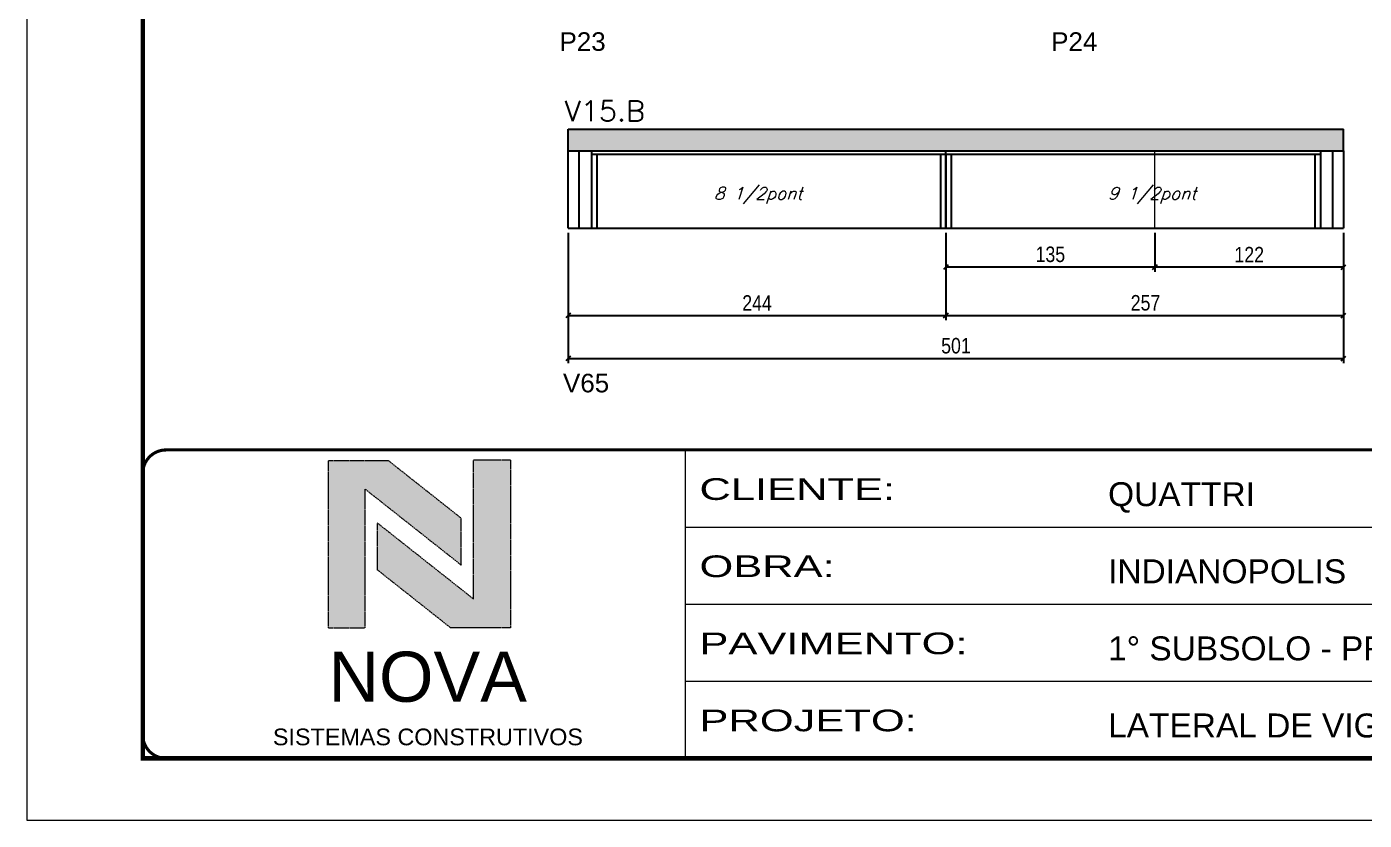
# Model space of a CAD drawing. Header units: millimetres. Extents: x 2921 to 9246, y 316 to 11751.
# Drawn here: x 7676 to 8540, y 6059 to 6571 of the extents above; entities that cross this region are included whole.
import ezdxf

# ---------------------------------------------------------------- set-up
doc = ezdxf.new("R2010")
doc.units = ezdxf.units.MM
doc.linetypes.add('CONTINUO', pattern=[0])
doc.linetypes.add('DASHED', pattern=[0.75, 0.5, -0.25])
for name, color, linetype in [('1', 3, 'Continuous'), ('5', 5, 'Continuous'), ('COTA', 241, 'Continuous'), ('Painéis', 200, 'Continuous'), ('SARR_2.2x7', 40, 'Continuous'), ('SARR_3.5x7', 81, 'Continuous'), ('texto', 7, 'Continuous')]:
    doc.layers.add(name, color=color, linetype=linetype)
for name, color, linetype, lineweight in [('CARIMBO-LEGENDA', 75, 'Continuous', 15), ('Folhas', 255, 'Continuous', 9), ('SARRAFO DE PRESSAO', 251, 'DASHED', 9), ('Texto Seção', 7, 'Continuous', 15)]:
    doc.layers.add(name, color=color, linetype=linetype, lineweight=lineweight)
doc.styles.add('arial', font='arial.ttf')
doc.styles.add('COTA TECNICA', font='techl___.ttf', dxfattribs={"height": 10})
doc.styles.add('REGUA-120', font='ROMANS.shx', dxfattribs={"height": 15})
doc.styles.add('Romans', font='romans.shx')
doc.styles.get("Standard").update_dxf_attribs({"font": 'arial.ttf'})
doc.styles.add('Tecnologia', font='')
doc.styles.get('Tecnologia').set_extended_font_data('Forgotten Futurist')
doc.dimstyles.new('PAINEL', dxfattribs={"dimtxt": 10, "dimasz": 3, "dimexe": 3, "dimexo": 3, "dimgap": 3, "dimtad": 1, "dimdec": 1, "dimzin": 12, "dimdsep": 46, "dimtxsty": 'COTA TECNICA', "dimblk1": 'OBLIQUE', "dimblk2": 'OBLIQUE', "dimsah": 1, "dimcen": 0.9, "dimclrd": 4, "dimclre": 4, "dimclrt": 240, "dimadec": 1, "dimazin": 3, "dimtfac": 1, "dimtdec": 1, "dimtmove": 0, "dimatfit": 3, "dimfxl": 1, "dimtolj": 1, "dimtzin": 12, "dimarcsym": 0})

# ---------------------------------------------------------------- blocks, each defined once
blk = doc.blocks.new('A$C64660E27')
at = {"layer": 'COTA', "true_color": 0x1a1a1a}
h = blk.add_hatch(color=250, dxfattribs=at)
h.dxf.hatch_style = 1
h.paths.add_polyline_path([(185.36, -11.63), (142.39, -11.63), (142.39, -131.63), (168.79, -131.63), (168.79, -32.18), (237.73, -86.68), (237.73, -53.03)])
at = {"layer": 'COTA'}
h = blk.add_hatch(color=20, dxfattribs=at)
h.dxf.hatch_style = 1
h.paths.add_polyline_path([(273.01, -11.43), (246.61, -11.43), (246.61, -111.07), (177.67, -56.57), (177.67, -90.22), (230.04, -131.63), (273.01, -131.63)])
for p, q in [((142.39, -131.63), (142.39, -11.63)), ((142.39, -11.63), (185.36, -11.63)), ((185.36, -11.63), (237.73, -53.03)), ((273.01, -11.43), (246.61, -11.43)), ((246.61, -111.07), (246.61, -11.43)), ((273.01, -11.43), (273.01, -131.63)), ((168.79, -32.18), (237.73, -86.68)), ((168.79, -131.63), (168.79, -32.18)), ((246.61, -111.07), (177.67, -56.57)), ((177.67, -90.22), (177.67, -56.57)), ((237.73, -86.68), (237.73, -53.03)), ((230.04, -131.63), (177.67, -90.22)), ((142.39, -131.63), (168.79, -131.63)), ((273.01, -131.63), (230.04, -131.63))]:
    blk.add_line(p, q)
at = {"layer": 'CARIMBO-LEGENDA', "color": 7, "linetype": 'Continuous', "ltscale": 100, "style": 'arial'}
blk.add_text('NOVA', height=36, dxfattribs=at).set_placement((142.39, -184.81))
at = {"layer": 'CARIMBO-LEGENDA', "color": 7, "linetype": 'Continuous', "style": 'arial'}
blk.add_text('SISTEMAS CONSTRUTIVOS', height=12, dxfattribs=at).set_placement((102.51, -216.03))
blk = doc.blocks.new('9999999999')
at = {"color": 30, "linetype": 'CONTINUO'}
for p, q in [((98564.56, 34230.21), (98564.56, 34429.45)), ((98564.56, 34379.64), (99583.98, 34379.64)), ((98564.56, 34329.83), (99487.98, 34329.83)), ((98564.56, 34280.02), (99487.98, 34280.02))]:
    blk.add_line(p, q, dxfattribs=at)
at = {"color": 30, "linetype": 'CONTINUO', "const_width": 2}
blk.add_lwpolyline([(99583.98, 34230.21), (99583.98, 34414.45, 0.414214), (99568.98, 34429.45), (98228.98, 34429.45, 0.414214), (98213.98, 34414.45), (98213.98, 34245.21, 0.414214), (98228.98, 34230.21), (99583.98, 34230.21)], format="xyb", dxfattribs=at)
at = {"layer": 'Folhas'}
blk.add_lwpolyline([(98138.98, 34190.21), (99623.98, 34190.21), (99623.98, 35240.21), (98138.98, 35240.21)], close=True, dxfattribs=at)
at = {"layer": 'Folhas', "color": 30, "const_width": 3}
blk.add_lwpolyline([(98213.98, 34230.21), (99583.98, 34230.21), (99583.98, 35200.21), (98213.98, 35200.21)], close=True, dxfattribs=at)
at = {"xscale": 0.9, "yscale": 0.9, "zscale": 0.9}
blk.add_blockref('A$C64660E27', (98205.77, 34433.07), dxfattribs=at)
at = {"color": 7, "linetype": 'Continuous', "ltscale": 5, "style": 'arial'}
for s, height, p in [('QUATTRI', 15.483, (98837.68, 34393.13)), ('INDIANOPOLIS', 15.4829, (98837.68, 34343.32)), ('1° SUBSOLO - PROJEÇÃO', 15.4829, (98837.68, 34293.51)), ('LATERAL DE VIGAS', 15.4829, (98837.68, 34243.7))]:
    blk.add_text(s, height=height, dxfattribs=at).set_placement(p)
at = {"layer": 'Folhas', "color": 7, "style": 'Tecnologia', "width": 1.5}
for s, p in [('CLIENTE:', (98573.65, 34397.17)), ('OBRA:', (98573.65, 34347.31)), ('PAVIMENTO:', (98573.65, 34297.5)), ('PROJETO:', (98573.65, 34247.69))]:
    blk.add_text(s, height=14, dxfattribs=at).set_placement(p)
blk = doc.blocks.new('_Oblique')
at = {"layer": '1', "color": 0, "lineweight": -2}
blk.add_line((-0.5, -0.5), (0.5, 0.5), dxfattribs=at)
blk = doc.blocks.new('*D680')
at = {"layer": 'COTA', "color": 4, "linetype": 'ByBlock', "lineweight": -2, "transparency": 16777216}
for p, q in [((8026.02, 6438.25), (8026.02, 6381.94)), ((8270.02, 6438.25), (8270.02, 6381.94)), ((8026.02, 6384.94), (8270.02, 6384.94))]:
    blk.add_line(p, q, dxfattribs=at)
at = {"layer": 'Defpoints', "color": 0, "linetype": 'ByBlock', "transparency": 16777216}
for p in [(8026.02, 6441.25), (8270.02, 6441.25), (8270.02, 6384.94)]:
    blk.add_point(p, dxfattribs=at)
at = {"layer": 'COTA', "color": 4, "linetype": 'ByBlock', "lineweight": -2, "transparency": 16777216, "xscale": 3, "yscale": 3, "zscale": 3, "rotation": 180}
blk.add_blockref('_Oblique', (8026.02, 6384.94), dxfattribs=at)
at = {"layer": 'COTA', "color": 4, "linetype": 'ByBlock', "lineweight": -2, "transparency": 16777216, "xscale": 3, "yscale": 3, "zscale": 3}
blk.add_blockref('_Oblique', (8270.02, 6384.94), dxfattribs=at)
at = {"layer": 'COTA', "color": 240, "linetype": 'ByBlock', "transparency": 16777216, "insert": (8148.02, 6393.01), "char_height": 10, "attachment_point": 5, "style": 'COTA TECNICA'}
blk.add_mtext('\\A1;244', dxfattribs=at)
blk = doc.blocks.new('*D1119')
at = {"layer": 'COTA', "color": 4, "linetype": 'ByBlock', "lineweight": -2, "transparency": 16777216}
for p, q in [((8026.02, 6438.25), (8026.02, 6354.21)), ((8527.02, 6438.25), (8527.02, 6354.21)), ((8026.02, 6357.21), (8527.02, 6357.21))]:
    blk.add_line(p, q, dxfattribs=at)
at = {"layer": 'Defpoints', "color": 0, "linetype": 'ByBlock', "transparency": 16777216}
for p in [(8026.02, 6441.25), (8527.02, 6441.25), (8527.02, 6357.21)]:
    blk.add_point(p, dxfattribs=at)
at = {"layer": 'COTA', "color": 4, "linetype": 'ByBlock', "lineweight": -2, "transparency": 16777216, "xscale": 3, "yscale": 3, "zscale": 3, "rotation": 180}
blk.add_blockref('_Oblique', (8026.02, 6357.21), dxfattribs=at)
at = {"layer": 'COTA', "color": 4, "linetype": 'ByBlock', "lineweight": -2, "transparency": 16777216, "xscale": 3, "yscale": 3, "zscale": 3}
blk.add_blockref('_Oblique', (8527.02, 6357.21), dxfattribs=at)
at = {"layer": 'COTA', "color": 240, "linetype": 'ByBlock', "transparency": 16777216, "insert": (8276.52, 6365.32), "char_height": 10, "attachment_point": 5, "style": 'COTA TECNICA'}
blk.add_mtext('\\A1;501', dxfattribs=at)
blk = doc.blocks.new('*D1120')
at = {"layer": 'COTA', "color": 4, "lineweight": -2, "transparency": 16777216}
for p, q in [((8270.02, 6438.25), (8270.02, 6381.94)), ((8527.02, 6438.25), (8527.02, 6381.94)), ((8270.02, 6384.94), (8527.02, 6384.94))]:
    blk.add_line(p, q, dxfattribs=at)
at = {"layer": 'Defpoints', "color": 0, "transparency": 16777216}
for p in [(8270.02, 6441.25), (8527.02, 6441.25), (8527.02, 6384.94)]:
    blk.add_point(p, dxfattribs=at)
at = {"layer": 'COTA', "color": 4, "lineweight": -2, "transparency": 16777216, "xscale": 3, "yscale": 3, "zscale": 3, "rotation": 180}
blk.add_blockref('_Oblique', (8270.02, 6384.94), dxfattribs=at)
at = {"layer": 'COTA', "color": 4, "lineweight": -2, "transparency": 16777216, "xscale": 3, "yscale": 3, "zscale": 3}
blk.add_blockref('_Oblique', (8527.02, 6384.94), dxfattribs=at)
at = {"layer": 'COTA', "color": 240, "transparency": 16777216, "insert": (8399.02, 6393.05), "char_height": 10, "attachment_point": 5, "style": 'COTA TECNICA'}
blk.add_mtext('\\A1;257 ', dxfattribs=at)
blk = doc.blocks.new('*D1125')
at = {"layer": 'Defpoints', "color": 0, "transparency": 16777216}
for p in [(8405.02, 6441.25), (8527.02, 6441.25), (8405.02, 6416.16)]:
    blk.add_point(p, dxfattribs=at)
at = {"layer": 'Painéis', "color": 4, "lineweight": -2, "transparency": 16777216}
for p, q in [((8405.02, 6438.25), (8405.02, 6413.16)), ((8527.02, 6438.25), (8527.02, 6413.16)), ((8527.02, 6416.16), (8405.02, 6416.16))]:
    blk.add_line(p, q, dxfattribs=at)
at = {"layer": 'Painéis', "color": 4, "lineweight": -2, "transparency": 16777216, "xscale": 3, "yscale": 3, "zscale": 3, "rotation": 180}
blk.add_blockref('_Oblique', (8405.02, 6416.16), dxfattribs=at)
at = {"layer": 'Painéis', "color": 4, "lineweight": -2, "transparency": 16777216, "xscale": 3, "yscale": 3, "zscale": 3}
blk.add_blockref('_Oblique', (8527.02, 6416.16), dxfattribs=at)
at = {"layer": 'Painéis', "color": 240, "lineweight": 5, "transparency": 16777216, "insert": (8466.02, 6424.22), "char_height": 10, "attachment_point": 5, "style": 'COTA TECNICA'}
blk.add_mtext('\\A1;122', dxfattribs=at)
blk = doc.blocks.new('*D1126')
at = {"layer": 'Defpoints', "color": 0, "transparency": 16777216}
for p in [(8270.02, 6441.25), (8405.02, 6441.25), (8270.02, 6416.16)]:
    blk.add_point(p, dxfattribs=at)
at = {"layer": 'Painéis', "color": 4, "lineweight": -2, "transparency": 16777216}
for p, q in [((8270.02, 6438.25), (8270.02, 6413.16)), ((8405.02, 6438.25), (8405.02, 6413.16)), ((8405.02, 6416.16), (8270.02, 6416.16))]:
    blk.add_line(p, q, dxfattribs=at)
at = {"layer": 'Painéis', "color": 4, "lineweight": -2, "transparency": 16777216, "xscale": 3, "yscale": 3, "zscale": 3, "rotation": 180}
blk.add_blockref('_Oblique', (8270.02, 6416.16), dxfattribs=at)
at = {"layer": 'Painéis', "color": 4, "lineweight": -2, "transparency": 16777216, "xscale": 3, "yscale": 3, "zscale": 3}
blk.add_blockref('_Oblique', (8405.02, 6416.16), dxfattribs=at)
at = {"layer": 'Painéis', "color": 240, "lineweight": 5, "transparency": 16777216, "insert": (8337.52, 6424.38), "char_height": 10, "attachment_point": 5, "style": 'COTA TECNICA'}
blk.add_mtext('\\A1;135', dxfattribs=at)

msp = doc.modelspace()

# ---------------------------------------------------------------- hatches: boundary and pattern name
at = {"layer": 'COTA', "linetype": 'ByBlock'}
h = msp.add_hatch(dxfattribs=at)
h.set_pattern_fill('AR-CONC', color=256, scale=0.03)
h.set_pattern_definition([(50, (-123442.342, -27392.707), (5.46554007, -0.47817257), [0.5715, -6.2865]), (355, (-123442.342, -27392.707), (-1.05730264, 5.73170536), [0.4572, -5.02921753]), (100.4514447, (-123441.8865, -27392.747), (4.40823741, 5.25353256), [0.48570026, -5.34270734]), (46.1842, (-123442.342, -27391.183), (8.13237123, -1.26126984), [0.85725, -9.42975]), (96.6355576, (-123441.664, -27391.288), (7.122124, 7.42278374), [0.7285507, -8.01406824]), (351.184151, (-123442.342, -27391.183), (7.122124, 7.42278374), [0.685799, -7.54379196]), (21, (-123441.58, -27391.564), (4.54843174, -3.06795595), [0.5715, -6.2865]), (326, (-123441.58, -27391.564), (1.85406085, 5.52563898), [0.4572, -5.0292]), (71.451445, (-123441.201, -27391.82), (6.40249258, 2.45768307), [0.48570026, -5.34269813]), (37.5, (-123442.342, -27392.7072), (0.092658098, 2.536651166), [0, -4.96824, 0, -5.1054, 0, -5.04825]), (7.5, (-123442.342, -27392.7072), (2.004589875, 3.005417245), [0, -2.91084, 0, -4.85394, 0, -1.92405]), (327.5, (-123444.0413, -27392.7072), (4.067717855, -0.17186232), [0, -1.905, 0, -5.9436, 0, -7.8867]), (317.5, (-123444.8033, -27392.707), (4.44387544, 0.76279473), [0, -2.4765, 0, -3.94716, 0, -5.6007])])
h.paths.add_polyline_path([(8527.02, 6491.25), (8527.02, 6505.25), (8026.02, 6505.25), (8026.02, 6491.25)])

# ---------------------------------------------------------------- linework, layer by layer
for p, q in [((8026.02, 6505.25), (8527.02, 6505.25)), ((8026.02, 6491.25), (8026.02, 6505.25)), ((8527.02, 6491.25), (8527.02, 6505.25))]:
    msp.add_line(p, q, dxfattribs=at)
at = {"layer": 'Painéis', "linetype": 'ByBlock'}
for p, q in [((8026.02, 6491.25), (8527.02, 6491.25)), ((8026.02, 6441.25), (8026.02, 6491.25)), ((8270.02, 6441.25), (8270.02, 6491.25)), ((8270.02, 6441.25), (8270.02, 6491.25)), ((8527.02, 6491.25), (8527.02, 6441.25)), ((8026.02, 6441.25), (8527.02, 6441.25))]:
    msp.add_line(p, q, dxfattribs=at)
at = {"layer": 'Painéis', "lineweight": 5}
msp.add_line((8405.02, 6441.25), (8405.02, 6491.25), dxfattribs=at)
at = {"layer": 'SARR_2.2x7', "linetype": 'Continuous'}
for p, q in [((8033.02, 6441.25), (8033.02, 6491.25)), ((8520.02, 6441.25), (8520.02, 6491.25)), ((8041.02, 6489.05), (8270.02, 6489.05)), ((8270.02, 6489.05), (8512.02, 6489.05))]:
    msp.add_line(p, q, dxfattribs=at)
at = {"layer": 'SARR_3.5x7'}
for p, q in [((8041.02, 6491.25), (8041.02, 6441.25)), ((8512.02, 6491.25), (8512.02, 6441.25)), ((8044.52, 6489.05), (8044.52, 6441.25)), ((8266.52, 6489.05), (8266.52, 6441.25)), ((8270.02, 6489.05), (8270.02, 6441.25)), ((8270.02, 6489.05), (8270.02, 6441.25)), ((8273.52, 6489.05), (8273.52, 6441.25)), ((8508.52, 6489.05), (8508.52, 6441.25)), ((8041.02, 6441.25), (8044.52, 6441.25)), ((8266.52, 6441.25), (8270.02, 6441.25)), ((8270.02, 6441.25), (8273.52, 6441.25))]:
    msp.add_line(p, q, dxfattribs=at)

# ---------------------------------------------------------------- block references
at = {"layer": 'SARRAFO DE PRESSAO', "color": 6, "linetype": 'ByBlock'}
msp.add_blockref('9999999999', (-90462.85, -28131.41), dxfattribs=at)

# ---------------------------------------------------------------- texts
at = {"layer": '5', "linetype": 'Continuous'}
for s, rotation, p in [('P23', 0.00004, (8020.39, 6555.88)), ('P24', 0.00004, (8338.07, 6555.88)), ('V65', 359.99996, (8022.62, 6335.25))]:
    msp.add_text(s, height=12, rotation=rotation, dxfattribs=at).set_placement(p)
at = {"layer": 'texto', "color": 2, "char_height": 8, "attachment_point": 5, "style": 'Romans'}
for s, insert in [('{\\Q19;\\C256;8 1/2pont}', (8148.68, 6462.47)), ('{\\Q19;\\C256;9 1/2pont}', (8403.24, 6462.47))]:
    msp.add_mtext(s, dxfattribs=dict(at, insert=insert))
at = {"layer": 'Texto Seção', "style": 'REGUA-120', "width": 1.05}
msp.add_text('V15.B', height=13, dxfattribs=at).set_placement((8023.56, 6510.56))

# ---------------------------------------------------------------- dimensions: what is measured, and where the dimension line sits
at = {"layer": 'COTA', "linetype": 'ByBlock'}
for base, p2, picture, middle in [((8270.02, 6384.94), (8270.02, 6441.25), '*D680', (8148.02, 6393.01)), ((8527.02, 6357.21), (8527.02, 6441.25), '*D1119', (8276.52, 6365.32))]:
    dim = msp.add_linear_dim(base=base, p1=(8026.02, 6441.25), p2=p2, dimstyle='PAINEL', dxfattribs=at)
    dim.commit()
    dim.dimension.update_dxf_attribs({"geometry": picture, "text_midpoint": middle})
at = {"layer": 'COTA'}
dim = msp.add_linear_dim(base=(8527.02, 6384.94), p1=(8270.02, 6441.25), p2=(8527.02, 6441.25), text='<> ', dimstyle='PAINEL', dxfattribs=at)
dim.commit()
dim.dimension.update_dxf_attribs({"geometry": '*D1120', "text_midpoint": (8399.02, 6384.94), "dimtype": 160})
at = {"layer": 'Painéis', "lineweight": 5}
for base, p1, p2, picture, middle in [((8270.02, 6416.16), (8405.02, 6441.25), (8270.02, 6441.25), '*D1126', (8337.52, 6424.38)), ((8405.02, 6416.16), (8527.02, 6441.25), (8405.02, 6441.25), '*D1125', (8466.02, 6424.22))]:
    dim = msp.add_linear_dim(base=base, p1=p1, p2=p2, angle=180, dimstyle='PAINEL', dxfattribs=at)
    dim.commit()
    dim.dimension.update_dxf_attribs({"geometry": picture, "text_midpoint": middle})

doc.saveas('drawing.dxf')
